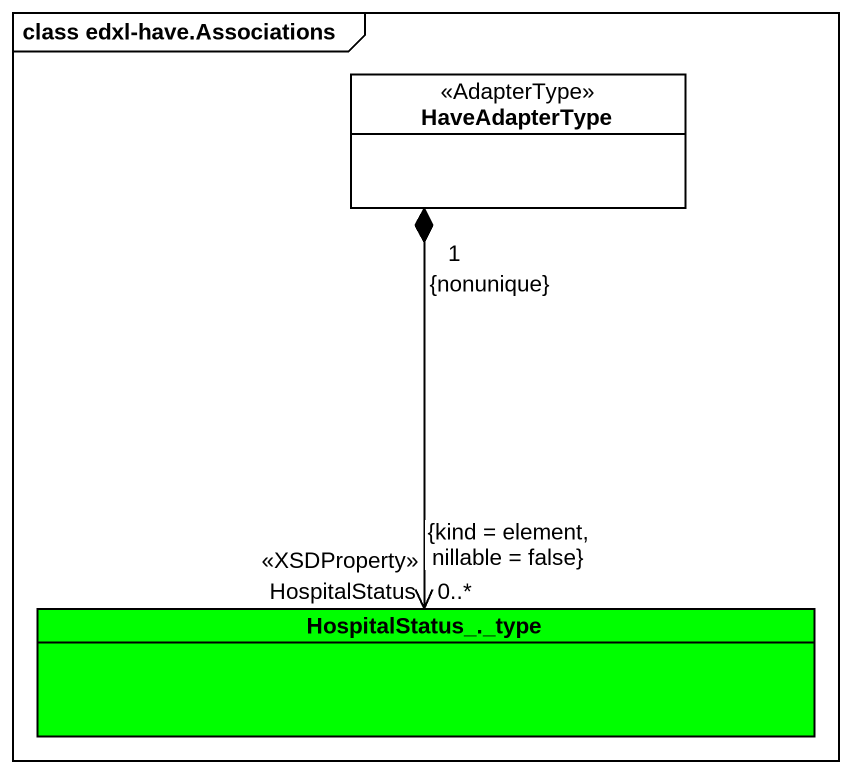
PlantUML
@startuml
mainframe class edxl-have.Associations
hide circle
hide empty members
class HaveAdapterType <<AdapterType>>
class "HospitalStatus_._type" as HospitalStatus_type #00FF00
HaveAdapterType "1\n{nonunique}" *--> "HospitalStatus\n<<XSDProperty>>\n0..*\n{kind = element, nillable = false}" HospitalStatus_type
@enduml
